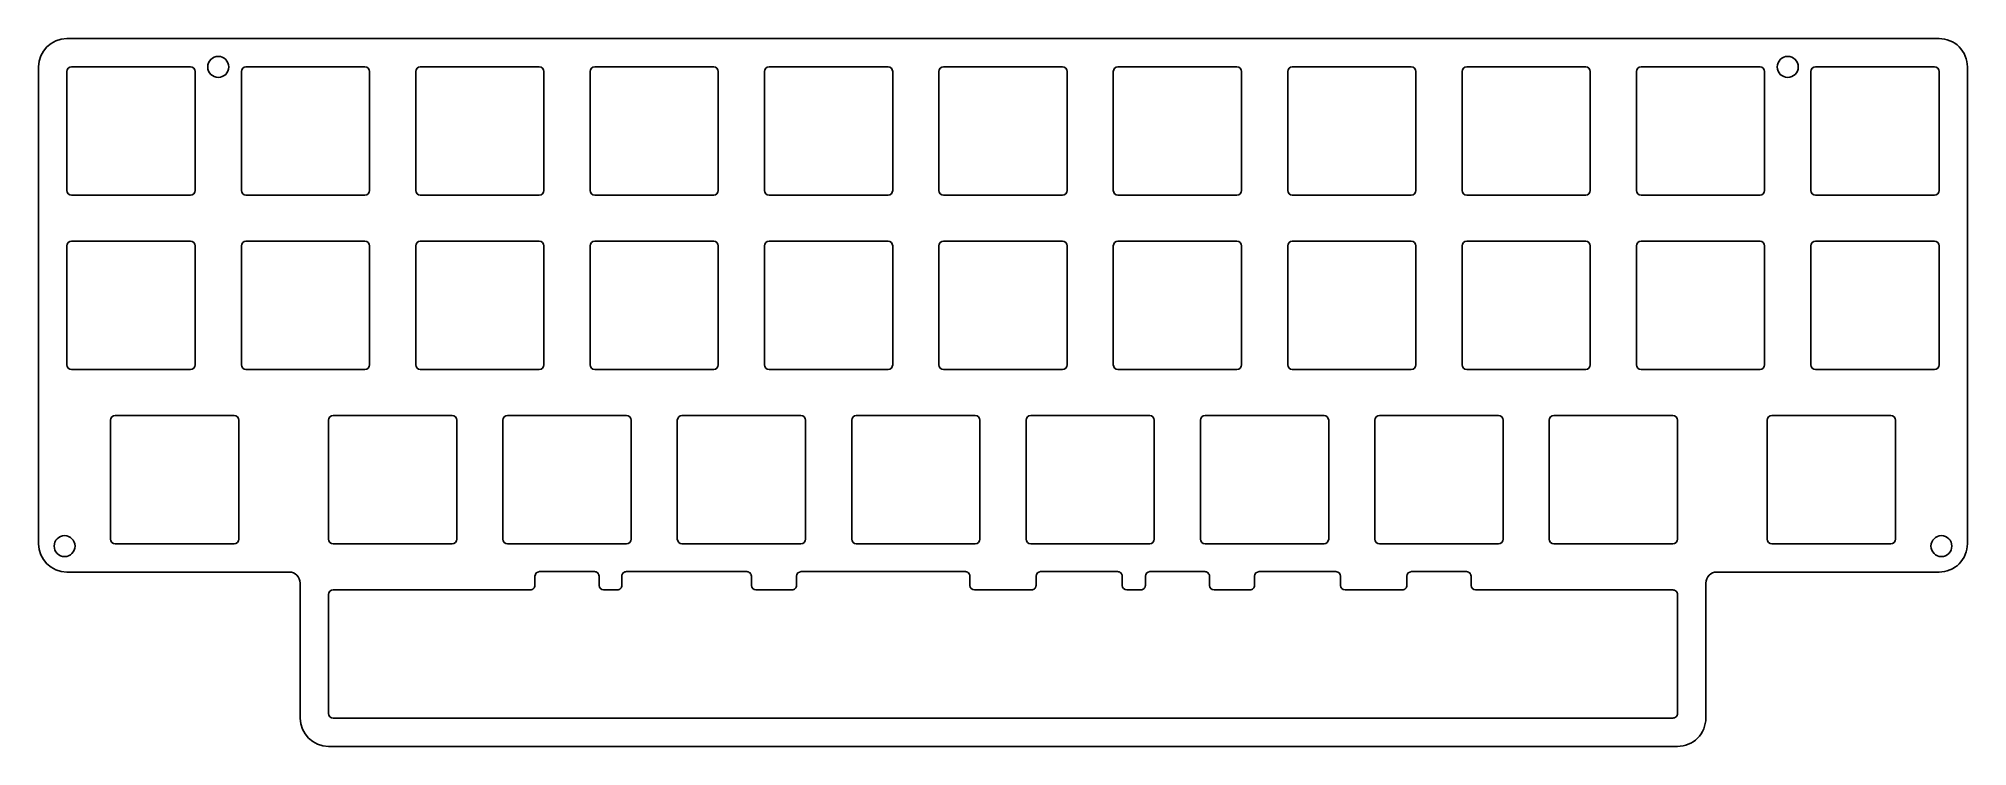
# Model space of a CAD drawing. Extents: x 52 to 263, y -133 to -56.
import ezdxf

# ---------------------------------------------------------------- set-up
doc = ezdxf.new("R2010")
doc.units = 0
doc.layers.add('BLACK', color=7, linetype='CONTINUOUS')

msp = doc.modelspace()

# ---------------------------------------------------------------- linework, layer by layer
at = {"layer": 'BLACK', "linetype": 'CONTINUOUS'}
for p, q in [((54.906375, -55.783517), (259.406375, -55.783517)), ((51.806375, -110.983517), (51.806375, -58.883517)), ((68.4064, -58.8835), (55.4064, -58.8835)), ((87.4564, -58.8835), (74.4564, -58.8835)), ((106.5064, -58.8835), (93.5064, -58.8835)), ((125.5564, -58.8835), (112.5564, -58.8835)), ((144.6064, -58.8835), (131.6064, -58.8835)), ((163.6564, -58.8835), (150.6564, -58.8835)), ((182.7064, -58.8835), (169.7064, -58.8835)), ((201.7564, -58.8835), (188.7564, -58.8835)), ((220.8064, -58.8835), (207.8064, -58.8835)), ((239.8564, -58.8835), (226.8564, -58.8835)), ((258.9064, -58.8835), (245.9064, -58.8835)), ((262.506375, -58.883517), (262.506375, -110.983517)), ((54.9064, -59.3835), (54.9064, -72.3835)), ((68.9064, -72.3835), (68.9064, -59.3835)), ((73.9564, -59.3835), (73.9564, -72.3835)), ((87.9564, -72.3835), (87.9564, -59.3835)), ((93.0064, -59.3835), (93.0064, -72.3835)), ((107.0064, -72.3835), (107.0064, -59.3835)), ((112.0564, -59.3835), (112.0564, -72.3835)), ((126.0564, -72.3835), (126.0564, -59.3835)), ((131.1064, -59.3835), (131.1064, -72.3835)), ((145.1064, -72.3835), (145.1064, -59.3835)), ((150.1564, -59.3835), (150.1564, -72.3835)), ((164.1564, -72.3835), (164.1564, -59.3835)), ((169.2064, -59.3835), (169.2064, -72.3835)), ((183.2064, -72.3835), (183.2064, -59.3835)), ((188.2564, -59.3835), (188.2564, -72.3835)), ((202.2564, -72.3835), (202.2564, -59.3835)), ((207.3064, -59.3835), (207.3064, -72.3835)), ((221.3064, -72.3835), (221.3064, -59.3835)), ((226.3564, -59.3835), (226.3564, -72.3835)), ((240.3564, -72.3835), (240.3564, -59.3835)), ((245.4064, -59.3835), (245.4064, -72.3835)), ((259.4064, -72.3835), (259.4064, -59.3835)), ((55.4064, -72.8835), (68.4064, -72.8835)), ((74.4564, -72.8835), (87.4564, -72.8835)), ((93.5064, -72.8835), (106.5064, -72.8835)), ((112.5564, -72.8835), (125.5564, -72.8835)), ((131.6064, -72.8835), (144.6064, -72.8835)), ((150.6564, -72.8835), (163.6564, -72.8835)), ((169.7064, -72.8835), (182.7064, -72.8835)), ((188.7564, -72.8835), (201.7564, -72.8835)), ((207.8064, -72.8835), (220.8064, -72.8835)), ((226.8564, -72.8835), (239.8564, -72.8835)), ((245.9064, -72.8835), (258.9064, -72.8835)), ((68.4064, -77.9335), (55.4064, -77.9335)), ((87.4564, -77.9335), (74.4564, -77.9335)), ((106.5064, -77.9335), (93.5064, -77.9335)), ((125.5564, -77.9335), (112.5564, -77.9335)), ((144.6064, -77.9335), (131.6064, -77.9335)), ((163.6564, -77.9335), (150.6564, -77.9335)), ((182.7064, -77.9335), (169.7064, -77.9335)), ((201.7564, -77.9335), (188.7564, -77.9335)), ((220.8064, -77.9335), (207.8064, -77.9335)), ((239.8564, -77.9335), (226.8564, -77.9335)), ((258.9064, -77.9335), (245.9064, -77.9335)), ((54.9064, -78.4335), (54.9064, -91.4335)), ((68.9064, -91.4335), (68.9064, -78.4335)), ((73.9564, -78.4335), (73.9564, -91.4335)), ((87.9564, -91.4335), (87.9564, -78.4335)), ((93.0064, -78.4335), (93.0064, -91.4335)), ((107.0064, -91.4335), (107.0064, -78.4335)), ((112.0564, -78.4335), (112.0564, -91.4335)), ((126.0564, -91.4335), (126.0564, -78.4335)), ((131.1064, -78.4335), (131.1064, -91.4335)), ((145.1064, -91.4335), (145.1064, -78.4335)), ((150.1564, -78.4335), (150.1564, -91.4335)), ((164.1564, -91.4335), (164.1564, -78.4335)), ((169.2064, -78.4335), (169.2064, -91.4335)), ((183.2064, -91.4335), (183.2064, -78.4335)), ((188.2564, -78.4335), (188.2564, -91.4335)), ((202.2564, -91.4335), (202.2564, -78.4335)), ((207.3064, -78.4335), (207.3064, -91.4335)), ((221.3064, -91.4335), (221.3064, -78.4335)), ((226.3564, -78.4335), (226.3564, -91.4335)), ((240.3564, -91.4335), (240.3564, -78.4335)), ((245.4064, -78.4335), (245.4064, -91.4335)), ((259.4064, -91.4335), (259.4064, -78.4335)), ((55.4064, -91.9335), (68.4064, -91.9335)), ((74.4564, -91.9335), (87.4564, -91.9335)), ((93.5064, -91.9335), (106.5064, -91.9335)), ((112.5564, -91.9335), (125.5564, -91.9335)), ((131.6064, -91.9335), (144.6064, -91.9335)), ((150.6564, -91.9335), (163.6564, -91.9335)), ((169.7064, -91.9335), (182.7064, -91.9335)), ((188.7564, -91.9335), (201.7564, -91.9335)), ((207.8064, -91.9335), (220.8064, -91.9335)), ((226.8564, -91.9335), (239.8564, -91.9335)), ((245.9064, -91.9335), (258.9064, -91.9335)), ((59.6689, -97.4835), (59.6689, -110.4835)), ((73.1689, -96.9835), (60.1689, -96.9835)), ((73.6689, -110.4835), (73.6689, -97.4835)), ((83.4814, -97.4835), (83.4814, -110.4835)), ((96.9814, -96.9835), (83.9814, -96.9835)), ((97.4814, -110.4835), (97.4814, -97.4835)), ((102.5314, -97.4835), (102.5314, -110.4835)), ((116.0314, -96.9835), (103.0314, -96.9835)), ((116.5314, -110.4835), (116.5314, -97.4835)), ((121.5814, -97.4835), (121.5814, -110.4835)), ((135.0814, -96.9835), (122.0814, -96.9835)), ((135.5814, -110.4835), (135.5814, -97.4835)), ((140.6314, -97.4835), (140.6314, -110.4835)), ((154.1314, -96.9835), (141.1314, -96.9835)), ((154.6314, -110.4835), (154.6314, -97.4835)), ((159.6814, -97.4835), (159.6814, -110.4835)), ((173.1814, -96.9835), (160.1814, -96.9835)), ((173.6814, -110.4835), (173.6814, -97.4835)), ((178.7314, -97.4835), (178.7314, -110.4835)), ((192.2314, -96.9835), (179.2314, -96.9835)), ((192.7314, -110.4835), (192.7314, -97.4835)), ((197.7814, -97.4835), (197.7814, -110.4835)), ((211.2814, -96.9835), (198.2814, -96.9835)), ((211.7814, -110.4835), (211.7814, -97.4835)), ((216.8314, -97.4835), (216.8314, -110.4835)), ((230.3314, -96.9835), (217.3314, -96.9835)), ((230.8314, -110.4835), (230.8314, -97.4835)), ((240.6439, -97.4835), (240.6439, -110.4835)), ((254.1439, -96.9835), (241.1439, -96.9835)), ((254.6439, -110.4835), (254.6439, -97.4835)), ((60.1689, -110.9835), (73.1689, -110.9835)), ((83.9814, -110.9835), (96.9814, -110.9835)), ((103.0314, -110.9835), (116.0314, -110.9835)), ((122.0814, -110.9835), (135.0814, -110.9835)), ((141.1314, -110.9835), (154.1314, -110.9835)), ((160.1814, -110.9835), (173.1814, -110.9835)), ((179.2314, -110.9835), (192.2314, -110.9835)), ((198.2814, -110.9835), (211.2814, -110.9835)), ((217.3314, -110.9835), (230.3314, -110.9835)), ((241.1439, -110.9835), (254.1439, -110.9835)), ((79.181375, -114.083517), (54.906375, -114.083517)), ((80.381375, -130.033517), (80.381375, -115.283517)), ((106.031375, -115.533517), (106.031375, -114.533517)), ((106.531375, -114.033517), (112.531375, -114.033517)), ((113.031375, -114.533517), (113.031375, -115.533517)), ((115.524625, -115.533517), (115.524625, -114.533517)), ((116.024625, -114.033517), (129.168375, -114.033517)), ((129.668375, -114.533517), (129.668375, -115.533517)), ((134.606375, -115.533517), (134.606375, -114.533517)), ((135.106375, -114.033517), (153.044375, -114.033517)), ((153.544375, -114.533517), (153.544375, -115.533517)), ((160.768375, -115.533517), (160.768375, -114.533517)), ((161.268375, -114.033517), (169.681375, -114.033517)), ((170.181375, -114.533517), (170.181375, -115.533517)), ((172.706375, -115.533517), (172.706375, -114.533517)), ((173.206375, -114.033517), (179.206375, -114.033517)), ((179.706375, -114.533517), (179.706375, -115.533517)), ((184.644375, -115.533517), (184.644375, -114.533517)), ((185.144375, -114.033517), (193.525625, -114.033517)), ((194.025625, -114.533517), (194.025625, -115.533517)), ((201.281375, -115.533517), (201.281375, -114.533517)), ((201.781375, -114.033517), (207.781375, -114.033517)), ((208.281375, -114.533517), (208.281375, -115.533517)), ((233.931375, -115.283517), (233.931375, -130.033517)), ((259.406375, -114.083517), (235.131375, -114.083517)), ((83.481375, -129.533517), (83.481375, -116.533517)), ((83.981375, -116.033517), (105.531375, -116.033517)), ((113.531375, -116.033517), (115.024625, -116.033517)), ((130.168375, -116.033517), (134.106375, -116.033517)), ((154.044375, -116.033517), (160.268375, -116.033517)), ((170.681375, -116.033517), (172.206375, -116.033517)), ((180.206375, -116.033517), (184.144375, -116.033517)), ((194.525625, -116.033517), (200.781375, -116.033517)), ((208.781375, -116.033517), (230.331375, -116.033517)), ((230.831375, -116.533517), (230.831375, -129.533517)), ((230.331375, -130.033517), (83.981375, -130.033517)), ((230.831375, -133.133517), (83.481375, -133.133517))]:
    msp.add_line(p, q, dxfattribs=at)
at = {"layer": 'BLACK'}
for centre, radius in [((71.431375, -58.883517), 1.15), ((242.881375, -58.883517), 1.15), ((54.6474, -111.2425), 1.141502), ((259.6658, -111.2425), 1.141502)]:
    msp.add_circle(centre, radius, dxfattribs=at)
for centre, radius, start, end in [((54.9064, -58.8835), 3.100025, -269.99953793, -179.9996858), ((259.4064, -58.8835), 3.099983, -0.00031421, 90.00046207), ((55.4064, -59.3835), 0.5, 90, 180), ((68.4064, -59.3835), 0.5, 0, 90), ((74.4564, -59.3835), 0.5, 90, 180), ((87.4564, -59.3835), 0.5, 0, 90), ((93.5064, -59.3835), 0.5, 90, 180), ((106.5064, -59.3835), 0.5, 0, 90), ((112.5564, -59.3835), 0.5, 90, 180), ((125.5564, -59.3835), 0.5, 0, 90), ((131.6064, -59.3835), 0.5, 90, 180), ((144.6064, -59.3835), 0.5, 0, 90), ((150.6564, -59.3835), 0.5, 90, 180), ((163.6564, -59.3835), 0.5, 0, 90), ((169.7064, -59.3835), 0.5, 90, 180), ((182.7064, -59.3835), 0.5, 0, 90), ((188.7564, -59.3835), 0.5, 90, 180), ((201.7564, -59.3835), 0.5, 0, 90), ((207.8064, -59.3835), 0.5, 90, 180), ((220.8064, -59.3835), 0.5, 0, 90), ((226.8564, -59.3835), 0.5, 90, 180), ((239.8564, -59.3835), 0.5, 0, 90), ((245.9064, -59.3835), 0.5, 90, 180), ((258.9064, -59.3835), 0.5, 0, 90), ((55.4064, -72.3835), 0.5, -180, -90), ((68.4064, -72.3835), 0.5, -90, 0), ((74.4564, -72.3835), 0.5, -180, -90), ((87.4564, -72.3835), 0.5, -90, 0), ((93.5064, -72.3835), 0.5, -180, -90), ((106.5064, -72.3835), 0.5, -90, 0), ((112.5564, -72.3835), 0.5, -180, -90), ((125.5564, -72.3835), 0.5, -90, 0), ((131.6064, -72.3835), 0.5, -180, -90), ((144.6064, -72.3835), 0.5, -90, 0), ((150.6564, -72.3835), 0.5, -180, -90), ((163.6564, -72.3835), 0.5, -90, 0), ((169.7064, -72.3835), 0.5, -180, -90), ((182.7064, -72.3835), 0.5, -90, 0), ((188.7564, -72.3835), 0.5, -180, -90), ((201.7564, -72.3835), 0.5, -90, 0), ((207.8064, -72.3835), 0.5, -180, -90), ((220.8064, -72.3835), 0.5, -90, 0), ((226.8564, -72.3835), 0.5, -180, -90), ((239.8564, -72.3835), 0.5, -90, 0), ((245.9064, -72.3835), 0.5, -180, -90), ((258.9064, -72.3835), 0.5, -90, 0), ((55.4064, -78.4335), 0.5, 90, 180), ((68.4064, -78.4335), 0.5, 0, 90), ((74.4564, -78.4335), 0.5, 90, 180), ((87.4564, -78.4335), 0.5, 0, 90), ((93.5064, -78.4335), 0.5, 90, 180), ((106.5064, -78.4335), 0.5, 0, 90), ((112.5564, -78.4335), 0.5, 90, 180), ((125.5564, -78.4335), 0.5, 0, 90), ((131.6064, -78.4335), 0.5, 90, 180), ((144.6064, -78.4335), 0.5, 0, 90), ((150.6564, -78.4335), 0.5, 90, 180), ((163.6564, -78.4335), 0.5, 0, 90), ((169.7064, -78.4335), 0.5, 90, 180), ((182.7064, -78.4335), 0.5, 0, 90), ((188.7564, -78.4335), 0.5, 90, 180), ((201.7564, -78.4335), 0.5, 0, 90), ((207.8064, -78.4335), 0.5, 90, 180), ((220.8064, -78.4335), 0.5, 0, 90), ((226.8564, -78.4335), 0.5, 90, 180), ((239.8564, -78.4335), 0.5, 0, 90), ((245.9064, -78.4335), 0.5, 90, 180), ((258.9064, -78.4335), 0.5, 0, 90), ((55.4064, -91.4335), 0.5, -180, -90), ((68.4064, -91.4335), 0.5, -90, 0), ((74.4564, -91.4335), 0.5, -180, -90), ((87.4564, -91.4335), 0.5, -90, 0), ((93.5064, -91.4335), 0.5, -180, -90), ((106.5064, -91.4335), 0.5, -90, 0), ((112.5564, -91.4335), 0.5, -180, -90), ((125.5564, -91.4335), 0.5, -90, 0), ((131.6064, -91.4335), 0.5, -180, -90), ((144.6064, -91.4335), 0.5, -90, 0), ((150.6564, -91.4335), 0.5, -180, -90), ((163.6564, -91.4335), 0.5, -90, 0), ((169.7064, -91.4335), 0.5, -180, -90), ((182.7064, -91.4335), 0.5, -90, 0), ((188.7564, -91.4335), 0.5, -180, -90), ((201.7564, -91.4335), 0.5, -90, 0), ((207.8064, -91.4335), 0.5, -180, -90), ((220.8064, -91.4335), 0.5, -90, 0), ((226.8564, -91.4335), 0.5, -180, -90), ((239.8564, -91.4335), 0.5, -90, 0), ((245.9064, -91.4335), 0.5, -180, -90), ((258.9064, -91.4335), 0.5, -90, 0), ((60.1689, -97.4835), 0.5, 90, 180), ((73.1689, -97.4835), 0.5, 0, 90), ((83.9814, -97.4835), 0.5, 90, 180), ((96.9814, -97.4835), 0.5, 0, 90), ((103.0314, -97.4835), 0.5, 90, 180), ((116.0314, -97.4835), 0.5, 0, 90), ((122.0814, -97.4835), 0.5, 90, 180), ((135.0814, -97.4835), 0.5, 0, 90), ((141.1314, -97.4835), 0.5, 90, 180), ((154.1314, -97.4835), 0.5, 0, 90), ((160.1814, -97.4835), 0.5, 90, 180), ((173.1814, -97.4835), 0.5, 0, 90), ((179.2314, -97.4835), 0.5, 90, 180), ((192.2314, -97.4835), 0.5, 0, 90), ((198.2814, -97.4835), 0.5, 90, 180), ((211.2814, -97.4835), 0.5, 0, 90), ((217.3314, -97.4835), 0.5, 90, 180), ((230.3314, -97.4835), 0.5, 0, 90), ((241.1439, -97.4835), 0.5, 90, 180), ((254.1439, -97.4835), 0.5, 0, 90), ((54.9064, -110.9835), 3.100017, -179.9996858, -90.00046206), ((60.1689, -110.4835), 0.5, -180, -90), ((73.1689, -110.4835), 0.5, -90, 0), ((83.9814, -110.4835), 0.5, -180, -90), ((96.9814, -110.4835), 0.5, -90, 0), ((103.0314, -110.4835), 0.5, -180, -90), ((116.0314, -110.4835), 0.5, -90, 0), ((122.0814, -110.4835), 0.5, -180, -90), ((135.0814, -110.4835), 0.5, -90, 0), ((141.1314, -110.4835), 0.5, -180, -90), ((154.1314, -110.4835), 0.5, -90, 0), ((160.1814, -110.4835), 0.5, -180, -90), ((173.1814, -110.4835), 0.5, -90, 0), ((179.2314, -110.4835), 0.5, -180, -90), ((192.2314, -110.4835), 0.5, -90, 0), ((198.2814, -110.4835), 0.5, -180, -90), ((211.2814, -110.4835), 0.5, -90, 0), ((217.3314, -110.4835), 0.5, -180, -90), ((230.3314, -110.4835), 0.5, -90, 0), ((241.1439, -110.4835), 0.5, -180, -90), ((254.1439, -110.4835), 0.5, -90, 0), ((259.4064, -110.9835), 3.099975, -90.00046206, -0.00031421), ((79.1814, -115.2835), 1.199983, -0.00081171, 90.00119368), ((105.5314, -115.5335), 0.499975, -90.00286469, -0.00194815), ((106.5314, -114.5335), 0.500025, -269.99713511, -179.99805204), ((112.5314, -114.5335), 0.499983, -0.00194815, 90.00286489), ((113.5314, -115.5335), 0.500017, -179.99805204, -90.00286469), ((115.0247, -115.5336), 0.499925, -90.00859579, 0.00951253), ((116.0246, -114.5335), 0.499975, -270.00286489, -179.99805185), ((129.1684, -114.5335), 0.499983, -0.00194815, 90.00286489), ((130.1684, -115.5335), 0.500017, -179.99805204, -90.00286469), ((134.1064, -115.5335), 0.499975, -90.00286469, -0.00194815), ((135.1064, -114.5335), 0.500025, -269.99713511, -179.99805204), ((153.0444, -114.5335), 0.499983, -0.00194815, 90.00286489), ((154.0444, -115.5335), 0.500017, -179.99805204, -90.00286469), ((160.2684, -115.5335), 0.499975, -90.00286469, -0.00194815), ((161.2684, -114.5335), 0.500025, -269.99713511, -179.99805204), ((169.6814, -114.5335), 0.499983, -0.00194815, 90.00286489), ((170.6814, -115.5335), 0.500017, -179.99805204, -90.00286469), ((172.2064, -115.5335), 0.499975, -90.00286469, -0.00194815), ((173.2064, -114.5335), 0.500025, -269.99713511, -179.99805204), ((179.2064, -114.5335), 0.499983, -0.00194815, 90.00286489), ((180.2064, -115.5335), 0.500017, -179.99805204, -90.00286469), ((184.1444, -115.5335), 0.499975, -90.00286469, -0.00194815), ((185.1444, -114.5335), 0.500025, -269.99713511, -179.99805204), ((193.5255, -114.5336), 0.500083, 0.00950872, 89.98567843), ((194.5257, -115.5334), 0.500117, -179.9865948, -90.00859236), ((200.7814, -115.5335), 0.499975, -90.00286469, -0.00194815), ((201.7814, -114.5335), 0.500025, -269.99713511, -179.99805204), ((207.7814, -114.5335), 0.499983, -0.00194815, 90.00286489), ((208.7814, -115.5335), 0.500017, -179.99805204, -90.00286469), ((235.1314, -115.2835), 1.200025, -269.99880632, -179.99918833), ((83.9814, -116.5335), 0.500025, -269.99713511, -179.99805204), ((230.3314, -116.5335), 0.499983, -0.00194815, 90.00286489), ((83.4814, -130.0335), 3.100017, -179.9996858, -90.00046206), ((83.9814, -129.5335), 0.500017, -179.99805204, -90.00286469), ((230.3314, -129.5335), 0.499975, -90.00286469, -0.00194815), ((230.8314, -130.0335), 3.099975, -90.00046206, -0.00031421)]:
    msp.add_arc(centre, radius, start, end, dxfattribs=at)

doc.saveas('drawing.dxf')
